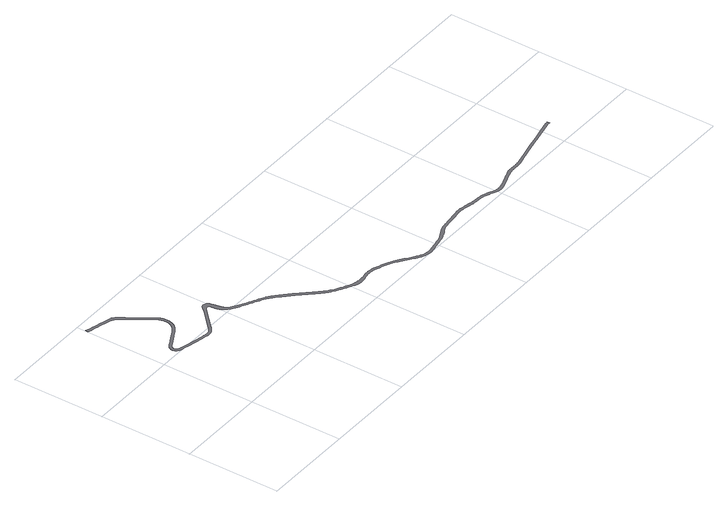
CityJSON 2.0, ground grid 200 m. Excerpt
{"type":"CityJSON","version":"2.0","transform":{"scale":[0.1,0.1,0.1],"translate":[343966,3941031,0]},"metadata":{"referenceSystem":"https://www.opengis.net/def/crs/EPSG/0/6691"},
"CityObjects":{
"road1":{"type":"Road","attributes":{"RoadStructureAttribute.sectionType":"1"},"geometry":[{"type":"MultiSurface","lod":"1","boundaries":[[[0,1,2,3,4,5,6,7,8,9,10,11,12,13,14,15,16,17,18,19,20,21,22,23,24,25,26,27,28,29,30,31,32,33,34,35,36,37,38,39,40,41,42,43,44,45,46,47,48,49,50,51,52,53,54,55,56,57,58,59,60,61,62,63,64,65,66,67,68,69,70,71,72,73,74,75,76,77,78,79,80,81,82,83,84,85,86,87,88,89,90,91,92,93,94,95,96,97,98,99,100,101,102,103,104,105,106,107,108,109,110,111,112,113,114,115,116,117,118,119,120,121,122,123,124,125,126,127,128,129,130,131,132,133,134,135,136,137,138,139,140,141,142,143,144,145,146,147,148,149,150,151,152,153,154,155,156,157,158,159,160,161,162,163,164,165,166,167,168,169,170,171,172,173,174,175,176,177,178,179,180,181,182,183,184,185,186,187,188,189,190,191,192,193,194,195,196,197,198,199,200,201,202,203,204,205,206,207,208,209,210,211,212,213,214,215,216,217,218,219,220,221,222,223,224,225,226,227,228,229,230,231,232,233,234,235,236,237,238,239,240,241,242,243,244,245,246,247,248,249,250,251,252,253,254,255,256,257,258,259,260,261,262,263,264,265,266,267,268,269,270,271,272,273,274,275,276,277,278,279,280,281,282,283,284,285,286,287,288,289,290,291,292,293,294,295,296,297,298,299,300,301,302,303,304,305,306,307,308,309,310,311,312,313,314,315,316,317,318,319,320,321,322,323,324,325,326,327,328,329,330,331,332,333,334,335,336,337,338,339,340,341,342,343,344,345,346,347,348,349,350,351,352,353,354,355,356,357,358,359,360,361,362,363,364,365,366,367,368,369,370,371,372,373,374,375,376,377,378,379,380,381,382,383,384,385,386,387,388,389,390,391,392,393,394,395,396,397,398,399,400,401,402,403,404,405,406,407,408,409,410,411,412,413,414,415,416,417,418,419,420,421,422,423,424,425,426,427,428,429,430,431,432,433,434,435,436,437,438,439,440,441,442,443,444,445,446,447,448,449,450,451,452,453,454,455,456,457,458,459,460,461,462,463,464,465,466,467,468,469,470,471,472,473,474,475,476,477,478,479,480,481,482,483,484,485,486,487,488,489,490,491,492,493,494,495,496,497,498,499,500,501,502,503,504,505,506,507,508,509,510,511,512,513,514,515,516,517,518,519,520,521,522,523,524,525,526,527,528,529,530,531,532,533,534,535,536,537,538,539,540,541,542,543,544,545,546,547,548,549,550,551,552,553,554,555,556,557,558,559,560,561,562,563,564,565,566,567,568,569,570,571,572,573,574,575,576,577,578,579,580,581,582,583,584,585,586,587,588,589,590,591,592,593,594,595,596,597,598,599,600,601,602,603,604,605,606,607,608,609,610,611,612,613,614,615,616,617,618,619,620,621,622,623,624,625,626,627,628,629,630,631,632,633,634,635,636,637,638,639,640,641,642,643,644,645,646,647,648,649,650,651,652,653,654,655,656,657,658,659,660,661,662,663,664,665,666,667,668,669,670,671,672,673,674,675,676,677,678,679,680,681,682,683,684,685,686,687,688,689,690,691,692,693,694,695,696,697,698,699,700,701,702,703,704,705,706,707,708,709,710,711,712,713,714,715,716,717,718,719,720,721,722,723,724,725,726,727,728,729,730,731,732,733,734,735,736,737,738,739,740,741,742,743,744,745,746,747,748,749,750,751,752,753,754,755,756,757,758,759,760,761,762,763,764,765,766,767,768,769,770,771,772,773,774,775,776,777,778,779,780,781,782,783,784,785,786,787,788,789,790,791,792,793,794,795,796,797,798,799,800]]]}]}
},
"vertices":[
[7,3757,0],[96,3735,0],[177,3714,0],[258,3694,0],[267,3692,0],[339,3674,0],[420,3654,0],[444,3648,0],[468,3642,0],[491,3635,0],[514,3627,0],[534,3619,0],[553,3611,0],[572,3601,0],[590,3590,0],[609,3576,0],[627,3560,0],[644,3542,0],[661,3524,0],[678,3502,0],[694,3479,0],[700,3471,0],[768,3373,0],[1036,2990,0],[1043,2981,0],[1075,2932,0],[1088,2904,0],[1091,2897,0],[1093,2890,0],[1095,2884,0],[1097,2879,0],[1104,2854,0],[1110,2830,0],[1113,2806,0],[1115,2783,0],[1114,2756,0],[1112,2730,0],[1107,2704,0],[1100,2679,0],[1091,2656,0],[1080,2634,0],[1067,2613,0],[1053,2593,0],[1042,2581,0],[1029,2568,0],[1014,2555,0],[1011,2553,0],[999,2543,0],[982,2531,0],[963,2519,0],[943,2507,0],[923,2495,0],[756,2404,0],[587,2311,0],[578,2307,0],[567,2301,0],[554,2295,0],[541,2287,0],[528,2278,0],[514,2268,0],[500,2255,0],[486,2238,0],[474,2217,0],[465,2195,0],[460,2170,0],[460,2144,0],[465,2120,0],[474,2098,0],[485,2079,0],[499,2062,0],[517,2046,0],[535,2035,0],[551,2027,0],[567,2020,0],[588,2013,0],[609,2008,0],[627,2005,0],[643,2002,0],[751,1978,0],[1065,1909,0],[1172,1885,0],[1190,1882,0],[1208,1877,0],[1230,1873,0],[1254,1871,0],[1276,1872,0],[1296,1874,0],[1318,1878,0],[1341,1885,0],[1364,1896,0],[1384,1909,0],[1401,1922,0],[1416,1934,0],[1432,1947,0],[1447,1962,0],[1461,1975,0],[1475,1988,0],[1856,2368,0],[1865,2373,0],[1872,2378,0],[1880,2384,0],[1888,2389,0],[1897,2394,0],[1907,2399,0],[1917,2402,0],[1928,2403,0],[1934,2402,0],[1940,2400,0],[1946,2398,0],[1952,2395,0],[1959,2390,0],[1965,2382,0],[1971,2374,0],[1975,2366,0],[1981,2347,0],[1982,2325,0],[1981,2303,0],[1982,2282,0],[1985,2261,0],[1988,2241,0],[1992,2221,0],[1998,2201,0],[2007,2176,0],[2019,2151,0],[2033,2127,0],[2048,2104,0],[2071,2076,0],[2097,2051,0],[2124,2027,0],[2139,2015,0],[2152,2004,0],[2187,1979,0],[2224,1956,0],[2261,1934,0],[2298,1912,0],[2334,1892,0],[2370,1872,0],[2407,1853,0],[2443,1834,0],[2488,1811,0],[2532,1789,0],[2577,1766,0],[2622,1743,0],[2643,1731,0],[2662,1721,0],[2702,1699,0],[2741,1676,0],[2781,1653,0],[2797,1643,0],[2813,1632,0],[2829,1621,0],[2844,1610,0],[2863,1594,0],[2881,1578,0],[2899,1561,0],[2917,1545,0],[2946,1516,0],[2975,1488,0],[3004,1459,0],[3034,1431,0],[3065,1401,0],[3096,1371,0],[3127,1341,0],[3156,1312,0],[3158,1310,0],[3187,1281,0],[3215,1251,0],[3243,1221,0],[3271,1191,0],[3299,1161,0],[3327,1130,0],[3345,1110,0],[3354,1100,0],[3382,1069,0],[3409,1041,0],[3437,1012,0],[3443,1006,0],[3464,984,0],[3492,956,0],[3513,934,0],[3533,913,0],[3554,891,0],[3571,875,0],[3576,870,0],[3602,847,0],[3629,825,0],[3656,803,0],[3663,798,0],[3666,797,0],[3684,783,0],[3734,748,0],[3786,717,0],[3838,687,0],[3891,657,0],[3934,633,0],[3977,610,0],[4020,587,0],[4065,566,0],[4089,554,0],[4113,542,0],[4138,531,0],[4164,523,0],[4185,519,0],[4206,516,0],[4228,514,0],[4250,514,0],[4272,515,0],[4293,517,0],[4315,520,0],[4336,524,0],[4358,528,0],[4380,534,0],[4389,536,0],[4401,539,0],[4423,544,0],[4447,548,0],[4470,552,0],[4494,555,0],[4518,557,0],[4543,557,0],[4567,556,0],[4592,555,0],[4616,552,0],[4640,548,0],[4663,543,0],[4686,537,0],[4708,531,0],[4738,522,0],[4767,511,0],[4797,500,0],[4826,490,0],[4858,479,0],[4890,468,0],[4921,456,0],[4952,443,0],[4980,430,0],[5008,415,0],[5035,400,0],[5061,384,0],[5093,365,0],[5124,345,0],[5154,324,0],[5184,303,0],[5198,294,0],[5222,277,0],[5259,250,0],[5296,223,0],[5325,202,0],[5333,196,0],[5365,173,0],[5398,149,0],[5431,126,0],[5435,123,0],[5465,104,0],[5487,89,0],[5511,75,0],[5534,62,0],[5558,49,0],[5587,37,0],[5617,26,0],[5647,17,0],[5677,9,0],[5699,6,0],[5722,3,0],[5744,1,0],[5766,1,0],[5787,3,0],[5809,7,0],[5830,11,0],[5851,14,0],[5905,23,0],[5959,33,0],[6014,43,0],[6068,54,0],[6095,59,0],[6123,65,0],[6151,71,0],[6178,78,0],[6207,86,0],[6236,96,0],[6265,106,0],[6294,117,0],[6315,125,0],[6337,133,0],[6359,141,0],[6380,151,0],[6401,163,0],[6422,177,0],[6442,191,0],[6464,203,0],[6477,210,0],[6491,216,0],[6505,222,0],[6519,227,0],[6552,235,0],[6586,240,0],[6620,243,0],[6654,247,0],[6739,258,0],[6824,269,0],[6909,280,0],[6951,285,0],[6993,290,0],[7021,293,0],[7048,297,0],[7076,300,0],[7103,301,0],[7132,300,0],[7162,297,0],[7191,293,0],[7220,289,0],[7267,280,0],[7313,269,0],[7359,258,0],[7405,248,0],[7438,242,0],[7472,237,0],[7506,232,0],[7528,230,0],[7540,228,0],[7553,228,0],[7567,227,0],[7595,227,0],[7622,227,0],[7650,225,0],[7673,222,0],[7695,219,0],[7718,215,0],[7740,210,0],[7770,200,0],[7799,188,0],[7829,176,0],[7857,163,0],[7890,148,0],[7922,132,0],[7955,117,0],[7988,104,0],[8011,96,0],[8035,88,0],[8059,81,0],[8083,77,0],[8097,76,0],[8112,76,0],[8127,76,0],[8142,77,0],[8188,85,0],[8234,100,0],[8279,118,0],[8325,135,0],[8376,153,0],[8427,172,0],[8479,190,0],[8530,206,0],[8567,217,0],[8603,228,0],[8639,237,0],[8676,245,0],[8701,248,0],[8726,251,0],[8750,253,0],[8775,254,0],[8803,254,0],[8832,252,0],[8860,251,0],[8889,251,0],[8921,253,0],[8952,257,0],[8984,262,0],[9015,268,0],[9067,279,0],[9117,292,0],[9151,302,0],[9257,327,0],[9528,392,0],[9550,397,0],[9591,405,0],[9722,429,0],[9769,438,0],[9796,444,0],[9916,471,0],[10044,500,0],[10260,545,0],[10289,546,0],[10319,548,0],[10322,548,0],[10319,610,0],[10299,606,0],[10266,600,0],[10258,600,0],[10031,556,0],[9823,504,0],[9764,489,0],[9713,480,0],[9539,447,0],[9354,403,0],[9245,377,0],[9011,325,0],[9004,324,0],[8974,318,0],[8944,314,0],[8915,310,0],[8887,308,0],[8862,308,0],[8835,309,0],[8805,311,0],[8774,311,0],[8760,310,0],[8739,311,0],[8717,311,0],[8695,311,0],[8674,310,0],[8659,309,0],[8644,307,0],[8629,304,0],[8615,301,0],[8597,294,0],[8579,287,0],[8576,285,0],[8508,259,0],[8460,244,0],[8408,225,0],[8357,207,0],[8305,189,0],[8278,179,0],[8259,171,0],[8236,163,0],[8211,157,0],[8187,151,0],[8185,151,0],[8160,145,0],[8134,142,0],[8120,141,0],[8106,140,0],[8092,141,0],[8077,141,0],[8061,144,0],[8045,147,0],[8029,152,0],[8013,155,0],[8008,157,0],[7977,170,0],[7947,184,0],[7914,200,0],[7881,215,0],[7852,228,0],[7822,241,0],[7813,245,0],[7790,254,0],[7755,265,0],[7730,271,0],[7705,276,0],[7680,279,0],[7658,282,0],[7655,282,0],[7624,284,0],[7595,284,0],[7568,284,0],[7544,285,0],[7513,288,0],[7481,293,0],[7448,298,0],[7416,304,0],[7371,313,0],[7326,324,0],[7278,336,0],[7266,338,0],[7230,345,0],[7199,349,0],[7169,354,0],[7136,357,0],[7103,358,0],[7071,357,0],[7041,353,0],[7013,350,0],[6987,346,0],[6948,342,0],[6902,337,0],[6816,326,0],[6731,315,0],[6647,303,0],[6615,300,0],[6580,297,0],[6541,292,0],[6536,290,0],[6523,288,0],[6515,286,0],[6514,286,0],[6503,284,0],[6493,280,0],[6482,277,0],[6471,273,0],[6460,269,0],[6448,265,0],[6437,261,0],[6426,256,0],[6415,252,0],[6405,247,0],[6394,242,0],[6384,237,0],[6373,231,0],[6363,226,0],[6352,220,0],[6342,214,0],[6332,209,0],[6323,204,0],[6316,199,0],[6309,196,0],[6301,192,0],[6221,151,0],[6218,150,0],[6190,141,0],[6163,133,0],[6138,126,0],[6112,121,0],[6084,115,0],[6057,110,0],[6003,99,0],[5949,89,0],[5896,80,0],[5841,71,0],[5819,67,0],[5799,63,0],[5780,60,0],[5764,58,0],[5746,58,0],[5727,60,0],[5708,62,0],[5689,65,0],[5662,72,0],[5656,73,0],[5635,80,0],[5608,90,0],[5582,101,0],[5561,112,0],[5540,124,0],[5518,138,0],[5495,152,0],[5463,173,0],[5431,195,0],[5399,219,0],[5366,242,0],[5329,269,0],[5292,296,0],[5255,323,0],[5217,350,0],[5186,371,0],[5155,392,0],[5123,413,0],[5091,433,0],[5063,450,0],[5035,465,0],[5006,481,0],[4976,495,0],[4942,509,0],[4909,522,0],[4876,533,0],[4845,543,0],[4816,554,0],[4787,565,0],[4756,576,0],[4724,586,0],[4700,592,0],[4676,598,0],[4650,604,0],[4624,608,0],[4597,611,0],[4570,613,0],[4543,614,0],[4515,614,0],[4488,612,0],[4462,608,0],[4437,604,0],[4412,600,0],[4388,595,0],[4354,592,0],[4320,589,0],[4287,588,0],[4253,588,0],[4218,592,0],[4184,599,0],[4150,607,0],[4116,617,0],[4092,624,0],[4069,633,0],[4046,642,0],[4023,650,0],[4004,660,0],[3962,683,0],[3919,707,0],[3867,736,0],[3815,766,0],[3765,796,0],[3718,829,0],[3691,849,0],[3666,868,0],[3665,869,0],[3664,870,0],[3639,891,0],[3615,912,0],[3594,932,0],[3574,952,0],[3554,974,0],[3533,996,0],[3505,1024,0],[3478,1052,0],[3450,1080,0],[3424,1108,0],[3396,1138,0],[3369,1168,0],[3341,1199,0],[3313,1230,0],[3285,1260,0],[3256,1290,0],[3230,1317,0],[3228,1320,0],[3198,1350,0],[3167,1381,0],[3136,1412,0],[3104,1442,0],[3073,1472,0],[3044,1500,0],[3015,1529,0],[2986,1558,0],[2956,1586,0],[2938,1603,0],[2920,1620,0],[2900,1637,0],[2879,1654,0],[2862,1667,0],[2845,1679,0],[2829,1690,0],[2813,1701,0],[2809,1703,0],[2769,1725,0],[2730,1748,0],[2689,1771,0],[2649,1793,0],[2603,1817,0],[2558,1840,0],[2513,1862,0],[2469,1885,0],[2433,1904,0],[2397,1923,0],[2362,1942,0],[2327,1962,0],[2290,1983,0],[2253,2004,0],[2219,2026,0],[2187,2049,0],[2161,2071,0],[2158,2073,0],[2148,2082,0],[2138,2097,0],[2131,2108,0],[2123,2121,0],[2116,2137,0],[2109,2154,0],[2102,2172,0],[2099,2182,0],[2093,2201,0],[2090,2212,0],[2088,2223,0],[2085,2234,0],[2083,2246,0],[2081,2258,0],[2078,2270,0],[2076,2282,0],[2074,2294,0],[2071,2306,0],[2069,2317,0],[2067,2329,0],[2064,2341,0],[2062,2352,0],[2059,2364,0],[2056,2376,0],[2054,2387,0],[2051,2399,0],[2048,2410,0],[2046,2421,0],[2043,2431,0],[2039,2448,0],[2036,2457,0],[2026,2468,0],[2016,2476,0],[2004,2484,0],[1990,2490,0],[1976,2497,0],[1962,2502,0],[1949,2504,0],[1934,2504,0],[1919,2501,0],[1907,2497,0],[1894,2492,0],[1864,2461,0],[1778,2373,0],[1779,2372,0],[1435,2029,0],[1421,2016,0],[1408,2003,0],[1394,1990,0],[1385,1983,0],[1379,1978,0],[1365,1967,0],[1351,1956,0],[1336,1946,0],[1320,1938,0],[1305,1933,0],[1288,1930,0],[1272,1929,0],[1256,1928,0],[1238,1930,0],[1220,1933,0],[1202,1937,0],[1184,1941,0],[1165,1945,0],[1139,1951,0],[752,2036,0],[655,2057,0],[638,2061,0],[621,2064,0],[604,2068,0],[588,2073,0],[575,2079,0],[562,2085,0],[551,2092,0],[540,2101,0],[532,2112,0],[525,2124,0],[520,2137,0],[517,2149,0],[517,2164,0],[520,2178,0],[526,2193,0],[533,2206,0],[541,2215,0],[550,2224,0],[561,2232,0],[572,2239,0],[582,2245,0],[592,2250,0],[603,2255,0],[614,2261,0],[756,2338,0],[907,2422,0],[951,2446,0],[972,2458,0],[993,2471,0],[1014,2484,0],[1033,2498,0],[1043,2505,0],[1051,2512,0],[1067,2526,0],[1083,2541,0],[1097,2557,0],[1115,2581,0],[1130,2607,0],[1143,2634,0],[1154,2661,0],[1162,2691,0],[1168,2722,0],[1171,2753,0],[1172,2784,0],[1170,2812,0],[1166,2840,0],[1160,2869,0],[1152,2896,0],[1149,2903,0],[1147,2910,0],[1144,2917,0],[1140,2926,0],[1125,2960,0],[1090,3013,0],[1083,3022,0],[777,3460,0],[728,3537,0],[725,3540,0],[724,3541,0],[698,3578,0],[674,3608,0],[672,3611,0],[671,3612,0],[669,3614,0],[647,3634,0],[645,3636,0],[645,3637,0],[632,3646,0],[611,3659,0],[609,3660,0],[607,3660,0],[576,3672,0],[573,3673,0],[502,3692,0],[482,3697,0],[458,3703,0],[434,3709,0],[353,3730,0],[272,3750,0],[221,3762,0],[191,3770,0],[122,3787,0],[25,3828,0]
]}
